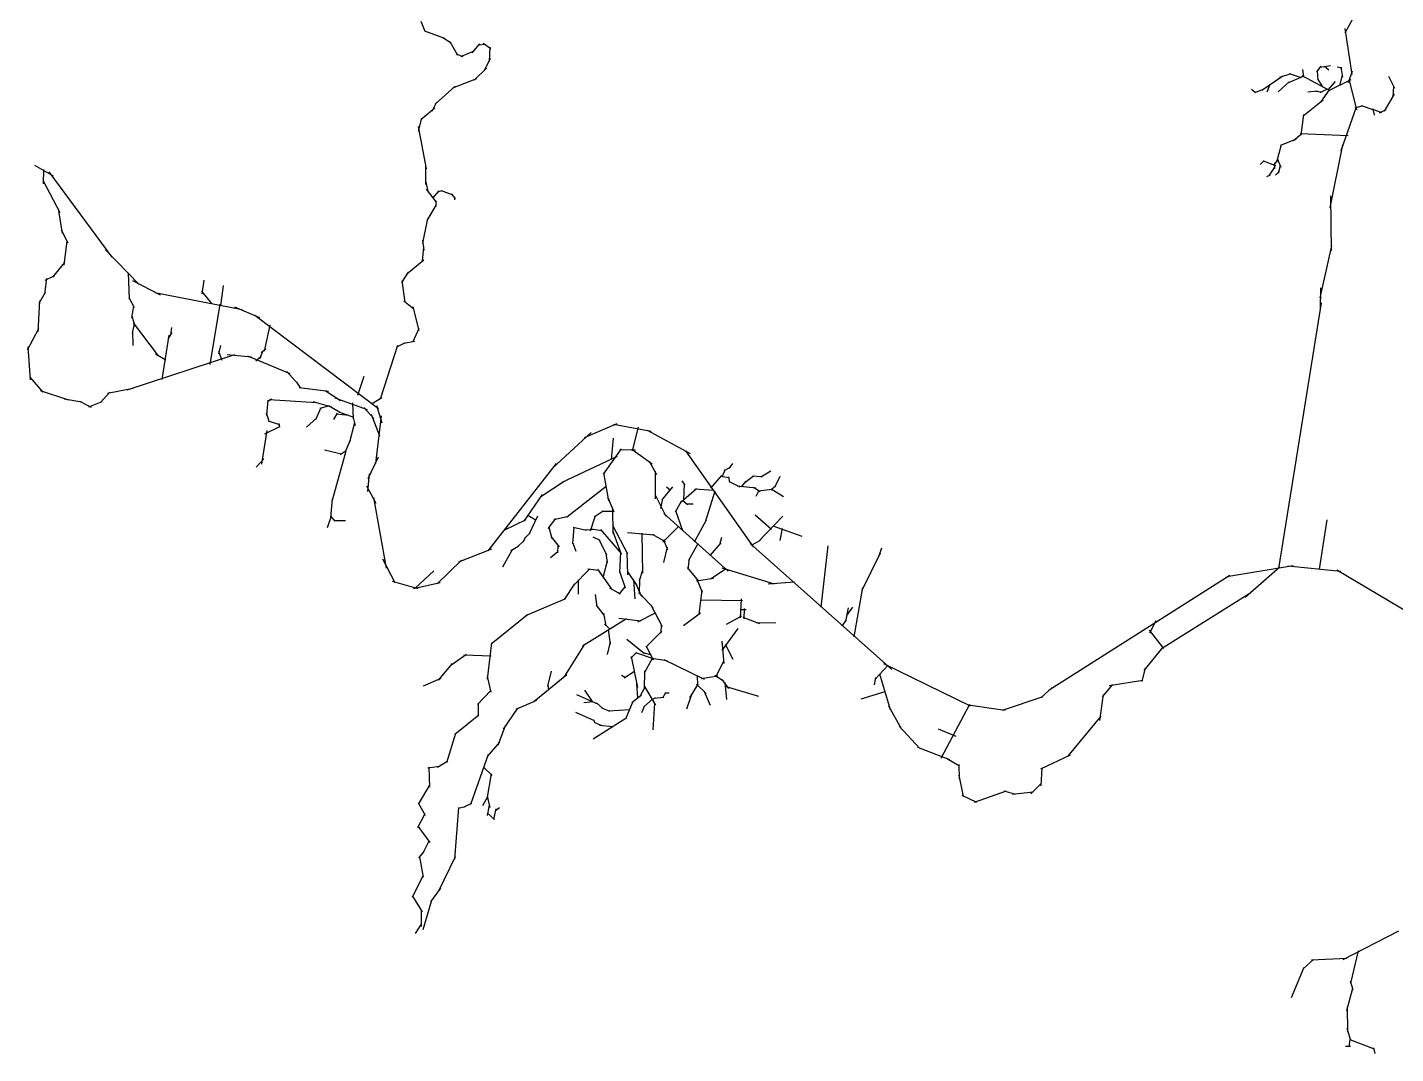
# Model space of a CAD drawing. Header units: inches. Extents: x 723427 to 759408, y 6910722 to 6968430.
# Drawn here: x 723427 to 727626, y 6945042 to 6948192 of the extents above; entities that cross this region are included whole.
import ezdxf

# ---------------------------------------------------------------- set-up
doc = ezdxf.new("R2010")
doc.units = ezdxf.units.IN
doc.header["$MEASUREMENT"] = 0

msp = doc.modelspace()

# ---------------------------------------------------------------- linework, layer by layer
for points in [[(724633.8, 6948210.8), (724646.6, 6948180.2)], [(727470.9, 6948174.9), (727501.6, 6948232)], [(724645.4, 6948181.2), (724706.6, 6948158.6)], [(724701.8, 6948161), (724727, 6948144.8)], [(727470.4, 6948189.1), (727492.1, 6948047.6)], [(724723.3, 6948148.9), (724747.2, 6948106.8)], [(724757.5, 6948102.6), (724797.6, 6948119.8)], [(724791.7, 6948114.3), (724815.5, 6948142)], [(724812.4, 6948138.9), (724832, 6948140.9)], [(724825.2, 6948143.6), (724848.8, 6948127)], [(724845.5, 6948087.8), (724847.3, 6948131.2)], [(724742.3, 6948110.7), (724763.5, 6948103.2)], [(724830.1, 6948060.2), (724848.1, 6948097.7)], [(727393.7, 6948070.1), (727426, 6948075.1)], [(724732.6, 6948006.4), (724806, 6948034.9)], [(724798.1, 6948029.6), (724835.6, 6948067.3)], [(727215.1, 6947999.7), (727279.9, 6948043.4)], [(727271, 6948038.8), (727306.1, 6948051)], [(727295.3, 6948021.7), (727343.7, 6948042.8)], [(727300, 6948050.5), (727336.6, 6948037.8)], [(727338.7, 6948044.9), (727424.1, 6947998.1)], [(727340.4, 6948063.3), (727343.8, 6948041.1)], [(727384.7, 6948055.3), (727397.4, 6948072.7)], [(727385.2, 6948058.7), (727387.6, 6948030.1)], [(727386.3, 6948033.8), (727401.9, 6948009.2)], [(727407.7, 6948073.5), (727421.2, 6948061.6)], [(727447.2, 6948070.6), (727460.9, 6948068)], [(727455.4, 6948014), (727463.6, 6948045.2)], [(727458.5, 6948069.6), (727463, 6948039.1)], [(727481.8, 6948022.7), (727494.3, 6948059)], [(727604.6, 6948042.6), (727623.1, 6948005)], [(724677.9, 6947956.4), (724740.1, 6948011.3)], [(727183.4, 6948002.6), (727196.3, 6947992.3)], [(727193.9, 6947992.6), (727220.9, 6948002.1)], [(727231.5, 6947994.4), (727241.4, 6948017.5)], [(727265.4, 6947994.1), (727299.8, 6948024.8)], [(727356.7, 6947994.1), (727385.8, 6947997.1)], [(727380, 6947996.8), (727400.6, 6947994.1)], [(727394.8, 6947992), (727417, 6948003.4)], [(727397.1, 6947962.7), (727423.6, 6948000)], [(727419.6, 6948000.2), (727441.6, 6948025.6)], [(727421.5, 6947998.1), (727490, 6948031.7)], [(727483.7, 6948030.4), (727506.2, 6947939.1)], [(727618.9, 6947979.3), (727620.7, 6948011.9)], [(724668.7, 6947934.8), (724683.9, 6947963.2)], [(727342.9, 6947920.2), (727403.7, 6947969.4)], [(727459.6, 6947814.1), (727506.1, 6947948.7)], [(727502.5, 6947944.7), (727526.3, 6947952.3)], [(727520.4, 6947952.1), (727559.3, 6947939.4)], [(727592.4, 6947934.6), (727622.3, 6947987)], [(724626.8, 6947873.9), (724637.4, 6947913.6)], [(724634.5, 6947909.2), (724677.5, 6947944.7)], [(727336.3, 6947861.7), (727344.7, 6947924.6)], [(727553.2, 6947941.6), (727582.6, 6947930.4)], [(727556.4, 6947941.8), (727560.1, 6947922.4)], [(727576.5, 6947929.9), (727597.7, 6947940.4)], [(724626.5, 6947887.6), (724650.2, 6947757.6)], [(727313.2, 6947844.9), (727338.6, 6947866.7)], [(727332.8, 6947866.4), (727480.2, 6947859.8)], [(727261.6, 6947779.4), (727275.6, 6947832.6)], [(727273.7, 6947830.7), (727321.6, 6947849.5)], [(727425.2, 6947638.6), (727464.1, 6947831.3)], [(727210, 6947770.7), (727222.4, 6947783.9)], [(727219.8, 6947782.8), (727257.6, 6947768.3)], [(727251.5, 6947768), (727263.4, 6947783.6)], [(727262.6, 6947789.5), (727273.7, 6947763.3)], [(723448.5, 6947768.9), (723505.4, 6947736.7)], [(723475.8, 6947711.6), (723477.2, 6947755.7)], [(723492.2, 6947749.1), (723685.5, 6947486.8)], [(724649.4, 6947709.9), (724649.8, 6947769.6)], [(727231.4, 6947733.9), (727241.7, 6947739.7)], [(727239.3, 6947738.1), (727256, 6947763)], [(727255, 6947757.7), (727255.7, 6947776.5)], [(727257.1, 6947738.4), (727269, 6947749.5)], [(727266.9, 6947744.2), (727272.7, 6947768.3)], [(723474.1, 6947723.1), (723525.8, 6947623.7)], [(724648.7, 6947721.2), (724656.7, 6947685.3)], [(724650.9, 6947695.1), (724681.3, 6947655.7)], [(724670.7, 6947667.4), (724690.2, 6947690.8)], [(724680, 6947659.8), (724680.6, 6947642.2)], [(724686.6, 6947687.7), (724699.8, 6947691.8)], [(724696.4, 6947691.6), (724732.6, 6947678.1)], [(724727.7, 6947680.7), (724740.1, 6947667.1)], [(724738.4, 6947663), (724739.3, 6947670.2)], [(727426, 6947675.4), (727428.4, 6947506.3)], [(723521.3, 6947635.1), (723533.8, 6947558.9)], [(724654, 6947598.8), (724682.1, 6947647.2)], [(723530.3, 6947570.6), (723550.7, 6947530.6)], [(724640.2, 6947530.1), (724656.2, 6947605.2)], [(723539.1, 6947462.1), (723548.9, 6947537.2)], [(724639.8, 6947539.3), (724644, 6947508.7)], [(723666.1, 6947508.8), (723768.4, 6947403.4)], [(724639.9, 6947474), (724643.2, 6947517.3)], [(727394.2, 6947362.4), (727430.2, 6947521.7)], [(723504.9, 6947425), (723542, 6947470.6)], [(724591.4, 6947435.4), (724643.3, 6947478.9)], [(723480.1, 6947372.9), (723486.4, 6947421.3)], [(723481.7, 6947416.6), (723511.3, 6947430.3)], [(723736.2, 6947438.3), (723739.3, 6947358)], [(723749.4, 6947415.3), (723834.5, 6947371.2)], [(723963, 6947374.6), (723969.3, 6947416.1)], [(724575.9, 6947408.6), (724596.6, 6947440.5)], [(724576.3, 6947414.1), (724584.7, 6947349.1)], [(723463.1, 6947345.4), (723481.9, 6947379.3)], [(723738, 6947363.3), (723754.7, 6947332.4)], [(723818.2, 6947378.3), (724085.9, 6947325.8)], [(723961.4, 6947382.2), (723991.5, 6947344.1)], [(724020.6, 6947337), (724029.1, 6947400)], [(727395.5, 6947323.8), (727396.9, 6947392.8)], [(723460.2, 6947257.3), (723465.3, 6947352.5)], [(723747.2, 6947300.2), (723753, 6947337.7)], [(723987.3, 6947157.7), (724018.1, 6947342.9)], [(724062.1, 6947334.2), (724139.3, 6947301.1)], [(724582.4, 6947353), (724612.8, 6947328.3)], [(724609.9, 6947333.8), (724628.4, 6947262)], [(727267.5, 6946530.6), (727399, 6947346.8)], [(723747.7, 6947306.4), (723756, 6947275.1)], [(723748.9, 6947253.7), (723755.3, 6947282.2)], [(723751.7, 6947285.4), (723827.9, 6947183.4)], [(724124.3, 6947309.1), (724504.4, 6947022.5)], [(724154.9, 6947197.8), (724172, 6947278.5)], [(723426.6, 6947202.5), (723462.3, 6947267.6)], [(723748.9, 6947260.8), (723749.9, 6947215.6)], [(723840.4, 6947111), (723861.6, 6947247.2)], [(723859.8, 6947237.1), (723870.9, 6947255.2)], [(723867.3, 6947247.2), (723870.4, 6947271)], [(724611.1, 6947227.9), (724629.2, 6947268.6)], [(723428.5, 6947211), (723435.4, 6947109.7)], [(724013.7, 6947198.3), (724023.3, 6947170.2)], [(724014.6, 6947190.3), (724020.8, 6947215.9)], [(724140.7, 6947175.8), (724149.1, 6947199.2)], [(724144.7, 6947193.9), (724158.8, 6947205.3)], [(724510.4, 6947051.6), (724563.4, 6947216.6)], [(724560.3, 6947211.9), (724587.6, 6947224.3)], [(724581.8, 6947222.8), (724615.9, 6947228.8)], [(723732.5, 6947079.9), (724063.4, 6947187.8)], [(723819.5, 6947190), (723851.7, 6947171.9)], [(724039.8, 6947187.7), (724114.3, 6947181.1)], [(724102.8, 6947183.7), (724232.5, 6947129.5)], [(724128, 6947168.3), (724144.7, 6947182.8)], [(723433.8, 6947117.9), (723473.7, 6947072.1)], [(724222.6, 6947135.4), (724257.4, 6947097)], [(724441.3, 6947063.5), (724460.3, 6947121.7)], [(723466.3, 6947077.4), (723552.6, 6947048.8)], [(723651.5, 6947040.3), (723680.1, 6947072.6)], [(723673, 6947068.8), (723751.8, 6947084.4)], [(724252.6, 6947103.2), (724265.4, 6947084.7)], [(724261, 6947086.9), (724350.9, 6947075)], [(724340.3, 6947077.6), (724388, 6947046.3)], [(723539.9, 6947051.7), (723594.1, 6947042.5)], [(723586.7, 6947044.3), (723622.7, 6947026.6)], [(723615.5, 6947027.6), (723656.3, 6947043.3)], [(724161.3, 6947000.9), (724165.7, 6947048.1)], [(724164, 6947043.2), (724176.7, 6947051.6)], [(724168.8, 6947050.3), (724315.6, 6947041)], [(724302.9, 6947043.2), (724359.7, 6947027.8)], [(724311.7, 6946988.1), (724328, 6947025.6)], [(724325.4, 6947022.9), (724354.9, 6947030.9)], [(724353.1, 6947030), (724388, 6947009.7)], [(724369.9, 6947055.1), (724469.5, 6947019.4)], [(724425, 6947039.2), (724426.8, 6946989)], [(724459.8, 6947025.1), (724489.8, 6946991.2)], [(724482.4, 6947036.9), (724514.9, 6947056)], [(724498.5, 6947031.4), (724514.1, 6946978.4)], [(724160, 6947008.8), (724169.2, 6946981)], [(724165.3, 6946984.6), (724201, 6946973.5)], [(724283, 6946964.7), (724314.3, 6946992.5)], [(724367.2, 6946988.1), (724378.3, 6947007.9)], [(724374.3, 6947005.7), (724413.1, 6947001.8)], [(724382.7, 6947011.9), (724428.1, 6946995.1)], [(724425.4, 6946998.4), (724432.6, 6946969.6)], [(724481.5, 6947004.4), (724507.9, 6946938.3)], [(724495.7, 6946852.9), (724513.4, 6946999.6)], [(724146.3, 6946851.8), (724162.5, 6946955)], [(724155.4, 6946944.7), (724201.4, 6946967.4)], [(724198.4, 6946975.7), (724200.1, 6946964.7)], [(724416.7, 6946919.6), (724431.5, 6946978.8)], [(725038.3, 6946838.8), (725157.2, 6946948.5)], [(725136.8, 6946933), (725237.3, 6946975.7)], [(725226, 6946973.6), (725341, 6946952.4)], [(725284.3, 6946892.6), (725302.3, 6946965.3)], [(725329.4, 6946955.6), (725461, 6946883.6)], [(724403.2, 6946890.2), (724418.8, 6946926.2)], [(725219.4, 6946866), (725225.7, 6946931.3)], [(724128.7, 6946841.7), (724152.5, 6946867.3)], [(724338.6, 6946895.3), (724390.6, 6946882.6)], [(724362.4, 6946737.6), (724403.8, 6946888.1)], [(724387.2, 6946880.8), (724405.1, 6946893)], [(724402.9, 6946881), (724403.8, 6946893.4)], [(724472.4, 6946807), (724504.2, 6946874)], [(725067.9, 6946795.6), (725237.5, 6946876.2)], [(725195.2, 6946820.5), (725250.1, 6946898.3)], [(725245.1, 6946896.3), (725293.5, 6946895.1)], [(725282.3, 6946897), (725343.9, 6946851.9)], [(725334.7, 6946860.3), (725357.7, 6946819.1)], [(725446.5, 6946892.4), (725653.9, 6946597.9)], [(724471.7, 6946767.5), (724476.7, 6946821.8)], [(724840.7, 6946584.8), (725051.1, 6946853.1)], [(725195.2, 6946824.9), (725210.4, 6946739)], [(725354.3, 6946745), (725355, 6946830)], [(725524.5, 6946778.1), (725558, 6946817)], [(725554.2, 6946814.8), (725580.4, 6946810.8)], [(725559.7, 6946812.9), (725569.4, 6946836.3)], [(725565.2, 6946832.1), (725584.4, 6946842.4)], [(725581.1, 6946837.8), (725591.7, 6946853.7)], [(725628.9, 6946795), (725655.2, 6946815.8)], [(725652.3, 6946815.8), (725681.6, 6946813.1)], [(725677.4, 6946812.2), (725708.3, 6946831.2)], [(725721.3, 6946780.9), (725737.2, 6946814.7)], [(724467.5, 6946784.4), (724495.7, 6946731.5)], [(725002.2, 6946752.2), (725074, 6946799.5)], [(725081.2, 6946688.3), (725203.3, 6946784)], [(725375.4, 6946741.9), (725408.2, 6946781.6)], [(725388.8, 6946782), (725400.1, 6946771)], [(725432.3, 6946734.6), (725480.3, 6946776.7)], [(725435.8, 6946800.6), (725444.2, 6946786.9)], [(725441.7, 6946739.5), (725443.1, 6946791.3)], [(725475, 6946775.6), (725532.4, 6946771.4)], [(725578.5, 6946812.7), (725581.5, 6946795.1)], [(725580.3, 6946798.1), (725613.4, 6946781.7)], [(725605, 6946784.5), (725662.5, 6946778.7)], [(725618.8, 6946782), (725632.9, 6946799)], [(725655.6, 6946780.7), (725675.5, 6946767.9)], [(725669.5, 6946769.9), (725712.9, 6946774.8)], [(725709, 6946772.6), (725724, 6946785.8)], [(725709.2, 6946775.2), (725747.3, 6946752.5)], [(724358.3, 6946687), (724363.4, 6946744.8)], [(724489.4, 6946749.1), (724527.5, 6946532.5)], [(724951.3, 6946676), (725007.9, 6946758.7)], [(725207.5, 6946750.6), (725226.4, 6946704.9)], [(725352.2, 6946758.9), (725385.9, 6946691.4)], [(725371.4, 6946715.7), (725377.1, 6946746.1)], [(725416.4, 6946705.3), (725435.6, 6946739.7)], [(725437.8, 6946740.6), (725452.8, 6946728)], [(725508.3, 6946673.9), (725537.3, 6946769.3)], [(725663.8, 6946752.9), (725673, 6946771.9)], [(724348.3, 6946657.3), (724359.9, 6946693.1)], [(724357.4, 6946691.7), (724370.5, 6946676.6)], [(724963.2, 6946695), (724988.4, 6946679)], [(724966.7, 6946636.5), (724993.4, 6946692.5)], [(725042.4, 6946681.6), (725087.2, 6946691.8)], [(725154.8, 6946647.1), (725170.1, 6946693.4)], [(725165.9, 6946689.4), (725194.1, 6946708.3)], [(725190, 6946707.4), (725226.4, 6946706.6)], [(725222.9, 6946716.7), (725223.6, 6946638.4)], [(725379.7, 6946700.2), (725577.8, 6946522.7)], [(725415.5, 6946708.8), (725437.1, 6946647.8)], [(725449.5, 6946729.8), (725469.7, 6946729.1)], [(725660.9, 6946695.4), (725710.1, 6946651.7)], [(725670.4, 6946613.6), (725745.1, 6946691.6)], [(724367.8, 6946678), (724402.6, 6946678.8)], [(724890.4, 6946648.9), (724958, 6946681.3)], [(725025.6, 6946653.6), (725048.3, 6946684.9)], [(725027.5, 6946658.1), (725035.9, 6946623)], [(725101.1, 6946606.6), (725105.4, 6946658.4)], [(725101.8, 6946658.2), (725143.2, 6946649)], [(725137.4, 6946650), (725167.1, 6946651.7)], [(725156, 6946653), (725189.4, 6946647.3)], [(725185.6, 6946650.5), (725249.1, 6946577)], [(725222.2, 6946648.2), (725249.3, 6946574.8)], [(725222.5, 6946664.2), (725268.2, 6946576.3)], [(725377.1, 6946612.3), (725426.1, 6946660.8)], [(725474.6, 6946612.9), (725510.9, 6946680.4)], [(725714.5, 6946661.9), (725803.3, 6946630.8)], [(725737, 6946617.3), (725744.7, 6946653.7)], [(727392.1, 6946528.7), (727416.5, 6946680.6)], [(724931.9, 6946598.2), (724951.5, 6946616.9)], [(724948.4, 6946613.1), (724957, 6946628.6)], [(724954.4, 6946624.9), (724969.4, 6946640.9)], [(725034.2, 6946627.8), (725058.7, 6946597.9)], [(725100.4, 6946609.1), (725110.2, 6946584.1)], [(725162, 6946628.1), (725183.9, 6946617.6)], [(725180.2, 6946621.4), (725204, 6946573.3)], [(725268.9, 6946641.8), (725351.1, 6946634.5)], [(725312.8, 6946639.3), (725314.3, 6946517.2)], [(725344.2, 6946636.1), (725384.3, 6946614.4)], [(725379.3, 6946619.8), (725391.9, 6946588.7)], [(725457.3, 6946556.7), (725485.4, 6946608.1)], [(725522.1, 6946570.9), (725555.7, 6946609.9)], [(725552.4, 6946605.1), (725558.2, 6946626.8)], [(725644.8, 6946608.1), (726080.1, 6946221.4)], [(725649.7, 6946602.8), (725677, 6946618.2)], [(724750.9, 6946551.1), (724852.3, 6946591)], [(724885.6, 6946536.4), (724915.2, 6946589.8)], [(724911, 6946586.2), (724934.7, 6946600.2)], [(725032.3, 6946565.3), (725055.3, 6946582.9)], [(725054.7, 6946579.2), (725056.3, 6946601.9)], [(725202.4, 6946577.8), (725206.1, 6946549.6)], [(725245.1, 6946518.5), (725247.9, 6946581.3)], [(725266.6, 6946581.3), (725268.9, 6946511.6)], [(725380.3, 6946549.3), (725391.4, 6946596.7)], [(725863.2, 6946412.1), (725884.9, 6946600.5)], [(725988.8, 6946464.1), (726045.2, 6946579)], [(726041.2, 6946570.8), (726049, 6946594.6)], [(724516.2, 6946560.8), (724554.3, 6946488.1)], [(724617.2, 6946470.3), (724674.7, 6946523.6)], [(724684.9, 6946483.8), (724758.8, 6946557)], [(725100.8, 6946477.2), (725153.1, 6946530.2)], [(725147.1, 6946530.2), (725179.6, 6946526.1)], [(725176.3, 6946529.2), (725220.6, 6946466.7)], [(725194.4, 6946503.1), (725206.9, 6946554.8)], [(725244.4, 6946523.3), (725261, 6946471.5)], [(725267.3, 6946522.4), (725297.7, 6946478.8)], [(725305.4, 6946492.9), (725315, 6946523.4)], [(725451.8, 6946534.5), (725486.2, 6946492.2)], [(725454.7, 6946529), (725458.9, 6946560.7)], [(725522.9, 6946499.3), (725571.9, 6946531.1)], [(725558.6, 6946533.1), (725719.1, 6946484.4)], [(727107.9, 6946506), (727311.6, 6946540.2)], [(727164.2, 6946443.2), (727270.7, 6946536.3)], [(727295, 6946539.1), (727457.9, 6946523.2)], [(727445.3, 6946527), (727697.9, 6946377.8)], [(724546.5, 6946492.3), (724625.1, 6946469.6)], [(724611.5, 6946470), (724693.2, 6946488.2)], [(725075.7, 6946435.4), (725107.1, 6946484.1)], [(725118.4, 6946452.7), (725118.4, 6946495.9)], [(725287.3, 6946495.7), (725291.5, 6946437.7)], [(725292.4, 6946487.6), (725312.1, 6946445.1)], [(725305.4, 6946452.5), (725306.8, 6946499.8)], [(725480.3, 6946493.2), (725532.2, 6946501.7)], [(725481.9, 6946498), (725497.8, 6946458.8)], [(725700.6, 6946484.2), (725781.1, 6946490.1)], [(726562.6, 6946158.7), (727116.9, 6946510.5)], [(724956.1, 6946386.6), (725079.5, 6946438.9)], [(725168.9, 6946451), (725174, 6946413.8)], [(725213.3, 6946471.6), (725245.8, 6946453.7)], [(725242.9, 6946452.5), (725261.4, 6946475.1)], [(725308.1, 6946452), (725347.3, 6946410.1)], [(725488.2, 6946390.8), (725497.5, 6946464.4)], [(725615.6, 6946379.8), (725618.5, 6946437.5)], [(725964.1, 6946321.4), (725991.2, 6946472.9)], [(726908, 6946285.8), (727182.2, 6946456.9)], [(725172.1, 6946418.7), (725196.3, 6946387.3)], [(725300, 6946367.6), (725354.8, 6946394.5)], [(725340.4, 6946419.1), (725375.1, 6946352.7)], [(725441, 6946356), (725492.9, 6946394.8)], [(725492.4, 6946435.3), (725621.1, 6946432.7)], [(725615.2, 6946404.9), (725632.5, 6946404.9)], [(725626.9, 6946377), (725627.6, 6946408.4)], [(725938.3, 6946368.2), (725947.1, 6946410)], [(725942, 6946387), (725959.8, 6946412.6)], [(724850.2, 6946300.2), (724961.7, 6946389.8)], [(725130.8, 6946293.5), (725265.2, 6946377.3)], [(725194.7, 6946393.7), (725202.3, 6946354.9)], [(725197.9, 6946359.8), (725215.5, 6946345)], [(725242, 6946378.1), (725309.9, 6946370.4)], [(725371.9, 6946332.7), (725373.4, 6946359.6)], [(725572.9, 6946360.1), (725619.8, 6946385.8)], [(725622.7, 6946381.6), (725673.5, 6946361.8)], [(725664.3, 6946364.6), (725723.6, 6946365.7)], [(725927.8, 6946354.2), (725940.5, 6946373.5)], [(726872.1, 6946333.8), (726890.8, 6946371.2)], [(725209.8, 6946344.3), (725215.8, 6946298.4)], [(725266.1, 6946313.9), (725321, 6946270.5)], [(725324.7, 6946289.2), (725373.9, 6946339)], [(725558.8, 6946279.6), (725607.8, 6946347)], [(726869.6, 6946341.9), (726913.7, 6946285.8)], [(724839.1, 6946191.4), (724852.6, 6946303.2)], [(725076.3, 6946200.2), (725137.7, 6946298.9)], [(725206.9, 6946267.4), (725216.6, 6946306.2)], [(725278.8, 6946255.5), (725296.5, 6946273.3)], [(725293.4, 6946273.3), (725347.4, 6946254.8)], [(725316.8, 6946273.1), (725341.2, 6946266.1)], [(725325.8, 6946292.3), (725347.9, 6946250.6)], [(725557.7, 6946307.5), (725564.1, 6946239.8)], [(725568.7, 6946298.7), (725592.3, 6946253.2)], [(726854.2, 6946218.2), (726912.3, 6946289.6)], [(724689, 6946187.9), (724731, 6946239.4)], [(724726.4, 6946234.4), (724774, 6946268.3)], [(724766.6, 6946266.2), (724850.2, 6946263.4)], [(725279.5, 6946260.6), (725298.9, 6946165.7)], [(725320.3, 6946210.5), (725346.3, 6946257.7)], [(725342.8, 6946256.1), (725390.2, 6946248.6)], [(725380.6, 6946251.4), (725504.1, 6946191.4)], [(725541.2, 6946199.9), (725564.8, 6946247.5)], [(726029.1, 6946190.9), (726068.3, 6946234.8)], [(726054.7, 6946239), (726320.8, 6946109.5)], [(724642.4, 6946171.3), (724696.4, 6946194.2)], [(724838.4, 6946200), (724849.1, 6946151.6)], [(724981.6, 6946122.6), (725082.5, 6946205.8)], [(725024.3, 6946169.6), (725035.6, 6946216.4)], [(725250.2, 6946203.9), (725262.8, 6946196.6)], [(725258.8, 6946195.3), (725290.5, 6946216.2)], [(725321.2, 6946160.5), (725322.1, 6946216.9)], [(725482.2, 6946202.9), (725483.1, 6946172.1)], [(725495, 6946193.5), (725546.1, 6946201.7)], [(725536.6, 6946203.8), (725563.7, 6946186.5)], [(725557.7, 6946190.7), (725578.9, 6946162.9)], [(726026.3, 6946173.8), (726031.2, 6946196.1)], [(726042.4, 6946208), (726074.5, 6946098.6)], [(726746.7, 6946171.4), (726850.2, 6946188.3)], [(726847.9, 6946183.9), (726858.5, 6946225.8)], [(724807.9, 6946113.9), (724849.5, 6946156.8)], [(725023.6, 6946174.8), (725026.4, 6946157.7)], [(725111.6, 6946144.7), (725178.5, 6946115.1)], [(725136.9, 6946157.8), (725159.7, 6946122.4)], [(725281.9, 6946119.9), (725311.3, 6946143)], [(725296.5, 6946178.1), (725299.8, 6946132.7)], [(725306, 6946137.3), (725322.6, 6946167.5)], [(725320.7, 6946169.3), (725354.5, 6946111.3)], [(725377.4, 6946134), (725385.8, 6946150.1)], [(725383.6, 6946149), (725396.1, 6946149)], [(725450.9, 6946100.6), (725464.6, 6946142.5)], [(725459.7, 6946133.7), (725485.3, 6946176)], [(725480.5, 6946176), (725510.5, 6946147.8)], [(725503.4, 6946155.8), (725521.9, 6946111.7)], [(725566.9, 6946180.9), (725572.2, 6946128.9)], [(725571.9, 6946168.8), (725670.3, 6946139.2)], [(725985.6, 6946130.5), (726059.8, 6946153.3)], [(726537.8, 6946134.6), (726571.6, 6946166)], [(726718.6, 6946064.8), (726729.8, 6946144.3)], [(726726.2, 6946137.1), (726758, 6946174.9)], [(724810, 6946117.5), (724810.4, 6946077.4)], [(724888.1, 6946037.4), (724932.4, 6946102.6)], [(724927.3, 6946099.1), (724990.2, 6946127.3)], [(725134.9, 6946119.8), (725161.8, 6946123.2)], [(725173.7, 6946118.8), (725192.7, 6946101.7)], [(725188.6, 6946103.6), (725214.7, 6946093.3)], [(725263.5, 6946069.4), (725286.1, 6946124.2)], [(725312.6, 6946089.5), (725321.8, 6946110.4)], [(725319, 6946106.2), (725345.4, 6946129.8)], [(725342.6, 6946127.8), (725355.4, 6946135.5)], [(725347.6, 6946036.1), (725352.3, 6946117.2)], [(725351.4, 6946133.3), (725380.1, 6946136.4)], [(726069.5, 6946109.1), (726109.9, 6946038.2)], [(726231.1, 6945948.4), (726319.3, 6946114.7)], [(726313.9, 6946112.5), (726428.2, 6946096.5)], [(726419.5, 6946095.7), (726544.5, 6946138.3)], [(724738.8, 6946022.4), (724811.9, 6946081.8)], [(725109.4, 6946090.2), (725166.2, 6946064.8)], [(725163.1, 6946007.7), (725266.3, 6946073.2)], [(725163.2, 6946067.1), (725168.7, 6946058)], [(725166.6, 6946059.7), (725188.7, 6946049.2)], [(725209.1, 6946093.9), (725276.4, 6946098.1)], [(726620.3, 6945953.6), (726722, 6946077.3)], [(724713.9, 6945935.9), (724741.6, 6946025.5)], [(724871.4, 6945988.7), (724894.4, 6946048.9)], [(725182.9, 6946050.1), (725225.1, 6946046.2)], [(726102.4, 6946047.3), (726166.4, 6945978.7)], [(726222.3, 6946038.4), (726276.1, 6946015.9)], [(724838.6, 6945953.8), (724876.7, 6945998.2)], [(726159.2, 6945983.1), (726256.6, 6945944.6)], [(724685.3, 6945921.6), (724717.6, 6945940.5)], [(724787.4, 6945807.2), (724841.9, 6945960.7)], [(726248.1, 6945948.7), (726287.4, 6945925.6)], [(726537.1, 6945915.6), (726628.5, 6945959.4)], [(724656.3, 6945919.6), (724691.2, 6945924.2)], [(724658.7, 6945921.3), (724660.4, 6945859.7)], [(724826.5, 6945920.8), (724853.6, 6945896.1)], [(724838.2, 6945822.6), (724851.6, 6945900.3)], [(726285.6, 6945896.8), (726299.4, 6945831.4)], [(726285.8, 6945929.6), (726286.9, 6945884.3)], [(726538.1, 6945863.7), (726541.2, 6945919)], [(724627.1, 6945807.5), (724661.8, 6945866.4)], [(726423.7, 6945848.7), (726459.6, 6945838.1)], [(726506.7, 6945839.5), (726538.8, 6945870.8)], [(724627.1, 6945810.1), (724648, 6945773.7)], [(724767.8, 6945799.3), (724790.5, 6945810.7)], [(724825.1, 6945803.5), (724840.4, 6945831.5)], [(724837.7, 6945832.1), (724845.9, 6945797.7)], [(726295, 6945835), (726339.8, 6945814.2)], [(726333.6, 6945813.5), (726431.8, 6945848.4)], [(726449.9, 6945837.9), (726513.3, 6945845.1)], [(724625.2, 6945735.6), (724647, 6945777.1)], [(724738.7, 6945638.8), (724750.6, 6945797.5)], [(724748.4, 6945795.5), (724771.8, 6945800.2)], [(724839, 6945773.3), (724845, 6945804.6)], [(724839, 6945779.9), (724860.2, 6945760.9)], [(724858, 6945760.9), (724865.1, 6945793.5)], [(724863.1, 6945788.5), (724875.4, 6945797.5)], [(724625.4, 6945740.1), (724661.6, 6945690)], [(724639.3, 6945653.9), (724660.2, 6945694.8)], [(724628.4, 6945642.9), (724644.6, 6945662.7)], [(724629.8, 6945645.9), (724641.2, 6945583.5)], [(724688.7, 6945540), (724740.7, 6945646.9)], [(724608.4, 6945522.5), (724641.4, 6945589)], [(724608.5, 6945525.7), (724638.4, 6945476.7)], [(724641.7, 6945423.1), (724667.7, 6945512.9)], [(724664.6, 6945507.8), (724695.5, 6945549.7)], [(724635.9, 6945432.5), (724636.3, 6945481.5)], [(724618.4, 6945410.6), (724636.7, 6945439.3)], [(727465, 6945331.1), (727635.6, 6945418.4)], [(727488.3, 6945258.1), (727511.8, 6945357.1)], [(727306.2, 6945214.1), (727345.9, 6945307.2)], [(727342.5, 6945302.6), (727374.3, 6945330.9)], [(727368.1, 6945329.5), (727476.1, 6945335.3)], [(727486.7, 6945265), (727495, 6945238.9)], [(727476.7, 6945174.5), (727494.5, 6945242.9)], [(727477.7, 6945184.7), (727478.8, 6945110.3)], [(727476.8, 6945120.4), (727487.4, 6945083)], [(727472.2, 6945064.6), (727487.8, 6945065)], [(727483.9, 6945062.7), (727487.2, 6945085.4)], [(727486, 6945084.9), (727560.6, 6945056.7)], [(727558.8, 6945059.5), (727562, 6945041.9)]]:
    msp.add_lwpolyline(points)

doc.saveas('drawing.dxf')
